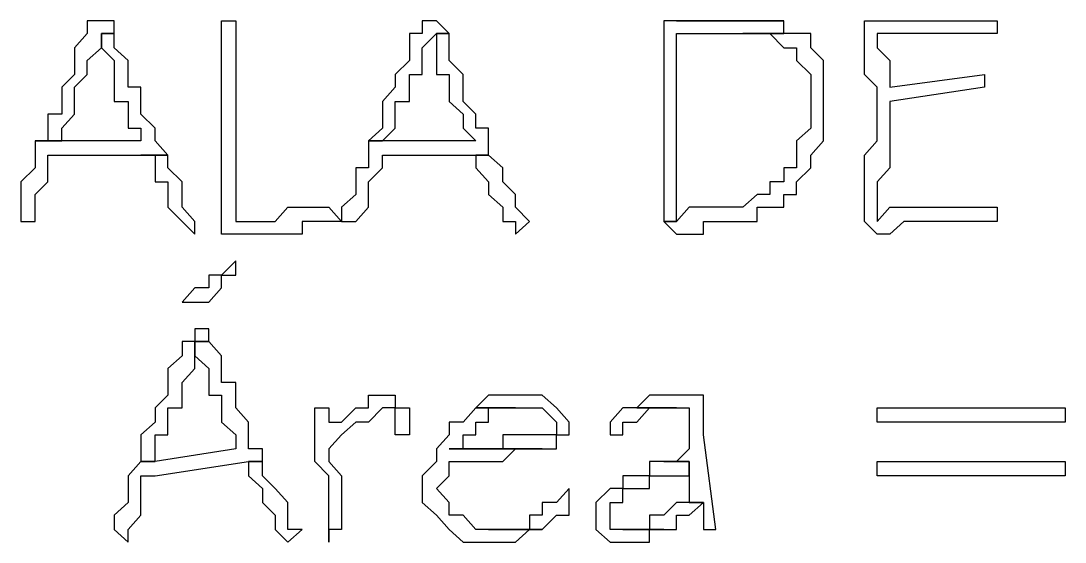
# Model space of a CAD drawing. Header units: millimetres. Extents: x -518.8 to -461.2, y 3.5 to 44.2.
# Drawn here: x -489.188 to -488.691, y 21.0714 to 21.3195 of the extents above; entities that cross this region are included whole.
import ezdxf

# ---------------------------------------------------------------- set-up
doc = ezdxf.new("R2010")
doc.units = ezdxf.units.MM
doc.header["$MEASUREMENT"] = 0
doc.layers.add('MYSOLIDS', color=7, linetype='Continuous')

msp = doc.modelspace()

# ---------------------------------------------------------------- linework, layer by layer
at = {"layer": 'MYSOLIDS'}
for points in [[(-489.14964, 21.3195), (-489.14964, 21.3195), (-489.14964, 21.3195), (-489.15641, 21.3195), (-489.15641, 21.31349), (-489.15641, 21.31349), (-489.16243, 21.30672), (-489.16243, 21.30071), (-489.16243, 21.29394), (-489.16844, 21.28793), (-489.16844, 21.28116), (-489.16844, 21.28116), (-489.16844, 21.27514), (-489.17521, 21.27514), (-489.17521, 21.26838), (-489.17521, 21.26236), (-489.18122, 21.26236), (-489.16844, 21.26236), (-489.16844, 21.26236), (-489.16844, 21.26838), (-489.16844, 21.26838), (-489.16243, 21.27514), (-489.16243, 21.28116), (-489.16243, 21.28116), (-489.16243, 21.28793), (-489.16243, 21.28793), (-489.15641, 21.29394), (-489.15641, 21.29394), (-489.15641, 21.30071), (-489.14964, 21.30672), (-489.14964, 21.31349), (-489.14363, 21.31349), (-489.14363, 21.3195), (-489.14964, 21.3195), (-489.14964, 21.3195), (-489.14964, 21.3195)], [(-489.08574, 21.22402), (-489.07972, 21.22402), (-489.07295, 21.22402), (-489.06694, 21.22402), (-489.06694, 21.22402), (-489.06092, 21.23078), (-489.06092, 21.23078), (-489.05416, 21.23078), (-489.04814, 21.23078), (-489.04137, 21.23078), (-489.04137, 21.23078), (-489.04137, 21.23078), (-489.04137, 21.23078), (-489.03536, 21.22402), (-489.03536, 21.22402), (-489.04137, 21.22402), (-489.04137, 21.22402), (-489.04814, 21.22402), (-489.05416, 21.22402), (-489.05416, 21.22402), (-489.05416, 21.218), (-489.06092, 21.218), (-489.06694, 21.218), (-489.06694, 21.218), (-489.07295, 21.218), (-489.07972, 21.218), (-489.07972, 21.218), (-489.08574, 21.218), (-489.08574, 21.218), (-489.0925, 21.218), (-489.0925, 21.218), (-489.0925, 21.22402), (-489.0925, 21.22402), (-489.0925, 21.23078), (-489.0925, 21.23078), (-489.0925, 21.2368), (-489.0925, 21.2368), (-489.0925, 21.24281), (-489.0925, 21.24958), (-489.0925, 21.24958), (-489.0925, 21.25559), (-489.0925, 21.26236), (-489.0925, 21.26838), (-489.0925, 21.26838), (-489.0925, 21.27514), (-489.0925, 21.27514), (-489.0925, 21.28116), (-489.0925, 21.28793), (-489.0925, 21.29394), (-489.0925, 21.29394), (-489.0925, 21.30071), (-489.0925, 21.30672), (-489.0925, 21.30672), (-489.0925, 21.31349), (-489.0925, 21.31349), (-489.0925, 21.3195), (-489.0925, 21.3195), (-489.08574, 21.3195), (-489.08574, 21.3195), (-489.08574, 21.3195), (-489.08574, 21.3195), (-489.08574, 21.3195), (-489.08574, 21.3195), (-489.08574, 21.31349), (-489.08574, 21.31349), (-489.08574, 21.30672), (-489.08574, 21.30071), (-489.08574, 21.29394), (-489.08574, 21.29394), (-489.08574, 21.28793), (-489.08574, 21.28116), (-489.08574, 21.27514), (-489.08574, 21.27514), (-489.08574, 21.26838), (-489.08574, 21.26838), (-489.08574, 21.26236), (-489.08574, 21.25559), (-489.08574, 21.24958), (-489.08574, 21.24958), (-489.08574, 21.24958), (-489.08574, 21.24281), (-489.08574, 21.2368), (-489.08574, 21.23078), (-489.08574, 21.23078), (-489.08574, 21.22402), (-489.08574, 21.22402), (-489.08574, 21.22402), (-489.08574, 21.22402)], [(-488.99025, 21.3195), (-488.99701, 21.3195), (-488.99701, 21.3195), (-488.99701, 21.3195), (-488.99701, 21.31349), (-489.00303, 21.31349), (-489.00303, 21.30672), (-489.00303, 21.30071), (-489.0098, 21.29394), (-489.0098, 21.28793), (-489.01581, 21.28116), (-489.01581, 21.28116), (-489.01581, 21.27514), (-489.01581, 21.27514), (-489.01581, 21.26838), (-489.02258, 21.26236), (-489.02258, 21.26236), (-489.01581, 21.26236), (-489.01581, 21.26236), (-489.0098, 21.26838), (-489.0098, 21.26838), (-489.0098, 21.27514), (-489.0098, 21.28116), (-489.00303, 21.28116), (-489.00303, 21.28793), (-489.00303, 21.28793), (-489.00303, 21.29394), (-488.99701, 21.29394), (-488.99701, 21.30071), (-488.99701, 21.30672), (-488.99025, 21.31349), (-488.98423, 21.31349), (-488.99025, 21.3195), (-488.99025, 21.3195), (-488.99025, 21.3195), (-488.99025, 21.3195)], [(-488.88198, 21.3195), (-488.88198, 21.3195), (-488.88198, 21.31349), (-488.88198, 21.31349), (-488.88198, 21.30672), (-488.88198, 21.30672), (-488.88198, 21.30071), (-488.88198, 21.29394), (-488.88198, 21.29394), (-488.88198, 21.28793), (-488.88198, 21.28116), (-488.88198, 21.27514), (-488.88198, 21.27514), (-488.88198, 21.26838), (-488.88198, 21.26236), (-488.88198, 21.25559), (-488.88198, 21.25559), (-488.88198, 21.24958), (-488.88198, 21.24281), (-488.88198, 21.2368), (-488.88198, 21.2368), (-488.88198, 21.23078), (-488.88198, 21.22402), (-488.87596, 21.22402), (-488.87596, 21.23078), (-488.87596, 21.2368), (-488.87596, 21.24281), (-488.87596, 21.24281), (-488.87596, 21.24958), (-488.87596, 21.24958), (-488.87596, 21.25559), (-488.87596, 21.26236), (-488.87596, 21.26236), (-488.87596, 21.26838), (-488.87596, 21.27514), (-488.87596, 21.28116), (-488.87596, 21.28116), (-488.87596, 21.28793), (-488.87596, 21.29394), (-488.87596, 21.29394), (-488.87596, 21.30071), (-488.87596, 21.30672), (-488.87596, 21.31349), (-488.87596, 21.31349), (-488.86995, 21.31349), (-488.86995, 21.31349), (-488.86318, 21.31349), (-488.85716, 21.31349), (-488.85716, 21.31349), (-488.8504, 21.31349), (-488.84438, 21.31349), (-488.82483, 21.31349), (-488.82483, 21.3195), (-488.87596, 21.3195), (-488.88198, 21.3195), (-488.88198, 21.3195), (-488.88198, 21.3195)], [(-488.84438, 21.3195), (-488.8504, 21.3195), (-488.85716, 21.3195), (-488.85716, 21.3195), (-488.85716, 21.3195), (-488.86318, 21.3195), (-488.86995, 21.3195), (-488.86995, 21.3195), (-488.87596, 21.3195), (-488.82483, 21.3195), (-488.8316, 21.3195), (-488.83761, 21.3195), (-488.83761, 21.3195), (-488.84438, 21.3195), (-488.84438, 21.3195)], [(-488.77446, 21.28793), (-488.72934, 21.29394), (-488.72934, 21.29394), (-488.72934, 21.29394), (-488.72934, 21.29394), (-488.72934, 21.28793), (-488.72934, 21.28793), (-488.72934, 21.28793), (-488.72934, 21.28793), (-488.72934, 21.28793), (-488.72934, 21.28793), (-488.77446, 21.28116), (-488.77446, 21.28116), (-488.77446, 21.28116), (-488.77446, 21.27514), (-488.77446, 21.27514), (-488.77446, 21.27514), (-488.77446, 21.26838), (-488.77446, 21.26236), (-488.77446, 21.25559), (-488.77446, 21.25559), (-488.77446, 21.24958), (-488.77446, 21.24958), (-488.78047, 21.24281), (-488.78047, 21.2368), (-488.78047, 21.23078), (-488.78047, 21.23078), (-488.78047, 21.22402), (-488.77446, 21.23078), (-488.76769, 21.23078), (-488.76167, 21.23078), (-488.76167, 21.23078), (-488.75491, 21.23078), (-488.74889, 21.23078), (-488.74889, 21.23078), (-488.74213, 21.23078), (-488.73611, 21.23078), (-488.73611, 21.23078), (-488.72934, 21.23078), (-488.72934, 21.23078), (-488.72333, 21.23078), (-488.72333, 21.23078), (-488.72333, 21.22402), (-488.72333, 21.22402), (-488.72333, 21.22402), (-488.72934, 21.22402), (-488.73611, 21.22402), (-488.74213, 21.22402), (-488.74213, 21.22402), (-488.74889, 21.22402), (-488.74889, 21.22402), (-488.75491, 21.22402), (-488.76167, 21.22402), (-488.76167, 21.22402), (-488.76769, 21.22402), (-488.77446, 21.218), (-488.77446, 21.218), (-488.78047, 21.218), (-488.78047, 21.218), (-488.78649, 21.22402), (-488.78649, 21.22402), (-488.78649, 21.22402), (-488.78649, 21.22402), (-488.78649, 21.23078), (-488.78649, 21.23078), (-488.78649, 21.2368), (-488.78649, 21.24281), (-488.78649, 21.24281), (-488.78649, 21.24958), (-488.78649, 21.25559), (-488.78047, 21.26236), (-488.78047, 21.26236), (-488.78047, 21.26838), (-488.78047, 21.27514), (-488.78047, 21.27514), (-488.78047, 21.28116), (-488.78047, 21.28793), (-488.78047, 21.28793), (-488.78649, 21.29394), (-488.78649, 21.30071), (-488.78649, 21.30672), (-488.78649, 21.30672), (-488.78649, 21.31349), (-488.78649, 21.31349), (-488.78649, 21.31349), (-488.78649, 21.3195), (-488.78649, 21.3195), (-488.78047, 21.3195), (-488.78047, 21.3195), (-488.77446, 21.3195), (-488.76769, 21.3195), (-488.76769, 21.3195), (-488.76769, 21.3195), (-488.76167, 21.3195), (-488.75491, 21.3195), (-488.75491, 21.3195), (-488.74889, 21.3195), (-488.74213, 21.3195), (-488.73611, 21.3195), (-488.73611, 21.3195), (-488.72934, 21.3195), (-488.72934, 21.3195), (-488.72934, 21.3195), (-488.72333, 21.3195), (-488.72333, 21.3195), (-488.72333, 21.3195), (-488.72333, 21.3195), (-488.72333, 21.3195), (-488.72333, 21.31349), (-488.72934, 21.31349), (-488.72934, 21.31349), (-488.73611, 21.31349), (-488.74213, 21.31349), (-488.74889, 21.31349), (-488.75491, 21.31349), (-488.76167, 21.31349), (-488.76769, 21.31349), (-488.76769, 21.31349), (-488.77446, 21.31349), (-488.78047, 21.31349), (-488.78047, 21.30672), (-488.77446, 21.30071), (-488.77446, 21.30071), (-488.77446, 21.29394), (-488.77446, 21.29394), (-488.77446, 21.28793), (-488.77446, 21.28793), (-488.77446, 21.28793), (-488.77446, 21.28793)], [(-489.14363, 21.31349), (-489.14964, 21.31349), (-489.14964, 21.30672), (-489.14964, 21.30672), (-489.14363, 21.30071), (-489.14363, 21.29394), (-489.14363, 21.29394), (-489.14363, 21.28793), (-489.14363, 21.28116), (-489.13686, 21.28116), (-489.13686, 21.27514), (-489.13686, 21.26838), (-489.13085, 21.26838), (-489.13085, 21.26236), (-489.16844, 21.26236), (-489.18122, 21.26236), (-489.18122, 21.25559), (-489.18122, 21.24958), (-489.18122, 21.24958), (-489.18799, 21.24281), (-489.18799, 21.24281), (-489.18799, 21.2368), (-489.18799, 21.23078), (-489.18799, 21.22402), (-489.18799, 21.22402), (-489.18799, 21.22402), (-489.18799, 21.22402), (-489.18799, 21.22402), (-489.18122, 21.22402), (-489.18122, 21.23078), (-489.18122, 21.2368), (-489.18122, 21.2368), (-489.17521, 21.24281), (-489.17521, 21.24281), (-489.17521, 21.24958), (-489.17521, 21.25559), (-489.13085, 21.25559), (-489.11807, 21.25559), (-489.12408, 21.26236), (-489.12408, 21.26838), (-489.12408, 21.26838), (-489.13085, 21.27514), (-489.13085, 21.27514), (-489.13085, 21.28116), (-489.13085, 21.28793), (-489.13686, 21.28793), (-489.13686, 21.29394), (-489.13686, 21.29394), (-489.13686, 21.30071), (-489.13686, 21.30071), (-489.14363, 21.30672), (-489.14363, 21.30672), (-489.14363, 21.31349), (-489.14363, 21.31349)], [(-488.98423, 21.31349), (-488.99025, 21.31349), (-488.99025, 21.30672), (-488.99025, 21.30672), (-488.99025, 21.30071), (-488.99025, 21.29394), (-488.98423, 21.29394), (-488.98423, 21.28793), (-488.98423, 21.28116), (-488.98423, 21.28116), (-488.97746, 21.27514), (-488.97746, 21.26838), (-488.97746, 21.26838), (-488.97145, 21.26236), (-489.01581, 21.26236), (-489.02258, 21.26236), (-489.02258, 21.25559), (-489.02258, 21.24958), (-489.02859, 21.24958), (-489.02859, 21.24281), (-489.02859, 21.24281), (-489.02859, 21.2368), (-489.03536, 21.23078), (-489.03536, 21.22402), (-489.03536, 21.22402), (-489.03536, 21.22402), (-489.02859, 21.22402), (-489.02859, 21.22402), (-489.02859, 21.22402), (-489.02258, 21.23078), (-489.02258, 21.2368), (-489.02258, 21.2368), (-489.02258, 21.24281), (-489.02258, 21.24281), (-489.01581, 21.24958), (-489.01581, 21.25559), (-488.97145, 21.25559), (-488.96543, 21.25559), (-488.96543, 21.26236), (-488.96543, 21.26838), (-488.97145, 21.26838), (-488.97145, 21.27514), (-488.97145, 21.27514), (-488.97746, 21.28116), (-488.97746, 21.28793), (-488.97746, 21.28793), (-488.97746, 21.29394), (-488.97746, 21.29394), (-488.98423, 21.30071), (-488.98423, 21.30071), (-488.98423, 21.30672), (-488.98423, 21.30672), (-488.98423, 21.31349), (-488.98423, 21.31349)], [(-488.82483, 21.31349), (-488.84438, 21.31349), (-488.84438, 21.31349), (-488.83761, 21.31349), (-488.83761, 21.31349), (-488.8316, 21.31349), (-488.82483, 21.30672), (-488.82483, 21.30672), (-488.81882, 21.30672), (-488.81882, 21.30672), (-488.81882, 21.30071), (-488.81882, 21.30071), (-488.81205, 21.29394), (-488.81205, 21.28793), (-488.81205, 21.28793), (-488.81205, 21.28116), (-488.81205, 21.27514), (-488.81205, 21.26838), (-488.81205, 21.26838), (-488.81882, 21.26236), (-488.81882, 21.25559), (-488.81882, 21.25559), (-488.81882, 21.24958), (-488.82483, 21.24958), (-488.82483, 21.24281), (-488.8316, 21.24281), (-488.8316, 21.2368), (-488.83761, 21.2368), (-488.83761, 21.2368), (-488.84438, 21.23078), (-488.8504, 21.23078), (-488.8504, 21.23078), (-488.85716, 21.23078), (-488.85716, 21.23078), (-488.86318, 21.23078), (-488.86995, 21.23078), (-488.86995, 21.23078), (-488.87596, 21.22402), (-488.88198, 21.22402), (-488.88198, 21.22402), (-488.88198, 21.22402), (-488.88198, 21.22402), (-488.87596, 21.218), (-488.87596, 21.218), (-488.86995, 21.218), (-488.86318, 21.218), (-488.86318, 21.22402), (-488.85716, 21.22402), (-488.8504, 21.22402), (-488.8504, 21.22402), (-488.84438, 21.22402), (-488.83761, 21.22402), (-488.83761, 21.23078), (-488.8316, 21.23078), (-488.8316, 21.23078), (-488.82483, 21.23078), (-488.82483, 21.2368), (-488.81882, 21.2368), (-488.81882, 21.24281), (-488.81205, 21.24958), (-488.81205, 21.24958), (-488.81205, 21.25559), (-488.81205, 21.25559), (-488.80604, 21.26236), (-488.80604, 21.26838), (-488.80604, 21.26838), (-488.80604, 21.27514), (-488.80604, 21.28116), (-488.80604, 21.28116), (-488.80604, 21.28793), (-488.80604, 21.29394), (-488.80604, 21.29394), (-488.80604, 21.30071), (-488.81205, 21.30672), (-488.81205, 21.30672), (-488.81205, 21.31349), (-488.81882, 21.31349), (-488.81882, 21.31349), (-488.82483, 21.31349), (-488.82483, 21.31349)], [(-489.11807, 21.25559), (-489.13085, 21.25559), (-489.12408, 21.25559), (-489.12408, 21.24958), (-489.12408, 21.24281), (-489.11807, 21.24281), (-489.11807, 21.2368), (-489.11807, 21.23078), (-489.1113, 21.22402), (-489.1113, 21.22402), (-489.1113, 21.22402), (-489.10528, 21.218), (-489.10528, 21.22402), (-489.10528, 21.22402), (-489.10528, 21.22402), (-489.1113, 21.23078), (-489.1113, 21.2368), (-489.1113, 21.24281), (-489.11807, 21.24958), (-489.11807, 21.24958), (-489.11807, 21.25559), (-489.11807, 21.25559)], [(-488.96543, 21.25559), (-488.97145, 21.25559), (-488.97145, 21.25559), (-488.97145, 21.24958), (-488.96543, 21.24281), (-488.96543, 21.24281), (-488.96543, 21.2368), (-488.95867, 21.23078), (-488.95867, 21.22402), (-488.95265, 21.22402), (-488.95265, 21.22402), (-488.95265, 21.218), (-488.94589, 21.22402), (-488.94589, 21.22402), (-488.94589, 21.22402), (-488.95265, 21.23078), (-488.95265, 21.2368), (-488.95867, 21.24281), (-488.95867, 21.24958), (-488.95867, 21.24958), (-488.96543, 21.25559), (-488.96543, 21.25559)], [(-489.08574, 21.20522), (-489.08574, 21.20522), (-489.0925, 21.19845), (-489.0925, 21.19845), (-489.09852, 21.19845), (-489.09852, 21.19244), (-489.10528, 21.19244), (-489.10528, 21.19244), (-489.1113, 21.18567), (-489.1113, 21.18567), (-489.1113, 21.18567), (-489.1113, 21.18567), (-489.10528, 21.18567), (-489.10528, 21.18567), (-489.10528, 21.18567), (-489.09852, 21.18567), (-489.0925, 21.19244), (-489.0925, 21.19244), (-489.0925, 21.19845), (-489.08574, 21.19845), (-489.08574, 21.19845), (-489.08574, 21.20522), (-489.08574, 21.20522), (-489.08574, 21.20522), (-489.08574, 21.20522)], [(-489.10528, 21.17289), (-489.10528, 21.17289), (-489.10528, 21.17289), (-489.10528, 21.17289), (-489.10528, 21.16687), (-489.1113, 21.16687), (-489.1113, 21.16011), (-489.11807, 21.15409), (-489.11807, 21.14732), (-489.11807, 21.14131), (-489.12408, 21.13529), (-489.12408, 21.12853), (-489.12408, 21.12853), (-489.12408, 21.12853), (-489.13085, 21.12251), (-489.13085, 21.11574), (-489.13085, 21.10973), (-489.12408, 21.10973), (-489.12408, 21.11574), (-489.12408, 21.12251), (-489.11807, 21.12251), (-489.11807, 21.12853), (-489.11807, 21.13529), (-489.11807, 21.13529), (-489.1113, 21.13529), (-489.1113, 21.14131), (-489.1113, 21.14732), (-489.1113, 21.14732), (-489.10528, 21.15409), (-489.10528, 21.16011), (-489.10528, 21.16687), (-489.09852, 21.16687), (-489.09852, 21.16687), (-489.09852, 21.17289), (-489.10528, 21.17289), (-489.10528, 21.17289)], [(-489.09852, 21.16687), (-489.10528, 21.16687), (-489.10528, 21.16011), (-489.09852, 21.15409), (-489.09852, 21.15409), (-489.09852, 21.14732), (-489.09852, 21.14131), (-489.0925, 21.14131), (-489.0925, 21.13529), (-489.0925, 21.13529), (-489.0925, 21.12853), (-489.08574, 21.12251), (-489.08574, 21.12251), (-489.08574, 21.11574), (-489.12408, 21.10973), (-489.13085, 21.10973), (-489.13085, 21.10973), (-489.13686, 21.10296), (-489.13686, 21.09695), (-489.13686, 21.09695), (-489.13686, 21.09695), (-489.13686, 21.09018), (-489.14363, 21.08417), (-489.14363, 21.0774), (-489.14363, 21.0774), (-489.14363, 21.0774), (-489.13686, 21.07138), (-489.13686, 21.07138), (-489.13686, 21.0774), (-489.13686, 21.0774), (-489.13085, 21.08417), (-489.13085, 21.09018), (-489.13085, 21.09018), (-489.13085, 21.09695), (-489.13085, 21.10296), (-489.12408, 21.10296), (-489.07972, 21.10973), (-489.07295, 21.10973), (-489.07295, 21.11574), (-489.07972, 21.11574), (-489.07972, 21.12251), (-489.07972, 21.12853), (-489.07972, 21.12853), (-489.08574, 21.13529), (-489.08574, 21.13529), (-489.08574, 21.14131), (-489.08574, 21.14732), (-489.0925, 21.14732), (-489.0925, 21.15409), (-489.0925, 21.15409), (-489.0925, 21.15409), (-489.0925, 21.16011), (-489.09852, 21.16687), (-489.09852, 21.16687)], [(-489.04137, 21.12853), (-489.03536, 21.12853), (-489.02859, 21.13529), (-489.02859, 21.13529), (-489.02258, 21.13529), (-489.02258, 21.14131), (-489.01581, 21.14131), (-489.01581, 21.14131), (-489.0098, 21.14131), (-489.0098, 21.13529), (-489.00303, 21.13529), (-489.00303, 21.12853), (-489.00303, 21.12853), (-489.00303, 21.12251), (-489.00303, 21.12251), (-489.0098, 21.12251), (-489.0098, 21.12251), (-489.0098, 21.12251), (-489.0098, 21.12251), (-489.0098, 21.12251), (-489.0098, 21.12251), (-489.0098, 21.12853), (-489.0098, 21.12853), (-489.0098, 21.12853), (-489.0098, 21.12853), (-489.0098, 21.13529), (-489.0098, 21.13529), (-489.01581, 21.13529), (-489.01581, 21.13529), (-489.01581, 21.13529), (-489.02258, 21.12853), (-489.02258, 21.12853), (-489.02859, 21.12853), (-489.02859, 21.12853), (-489.03536, 21.12251), (-489.04137, 21.11574), (-489.04137, 21.11574), (-489.04137, 21.11574), (-489.04137, 21.10973), (-489.03536, 21.10296), (-489.03536, 21.10296), (-489.03536, 21.09695), (-489.03536, 21.09018), (-489.03536, 21.09018), (-489.03536, 21.08417), (-489.03536, 21.08417), (-489.03536, 21.08417), (-489.03536, 21.0774), (-489.04137, 21.0774), (-489.04137, 21.07138), (-489.04137, 21.07138), (-489.04137, 21.07138), (-489.04137, 21.07138), (-489.04137, 21.0774), (-489.04137, 21.0774), (-489.04137, 21.09018), (-489.04137, 21.09018), (-489.04137, 21.09695), (-489.04137, 21.10296), (-489.04814, 21.10973), (-489.04814, 21.10973), (-489.04814, 21.11574), (-489.04814, 21.12251), (-489.04814, 21.12251), (-489.04814, 21.12853), (-489.04814, 21.13529), (-489.04814, 21.13529), (-489.04814, 21.13529), (-489.04814, 21.13529), (-489.04137, 21.13529), (-489.04137, 21.13529), (-489.04137, 21.13529), (-489.04137, 21.12853), (-489.04137, 21.12853), (-489.04137, 21.12853), (-489.04137, 21.12853), (-489.04137, 21.12853), (-489.04137, 21.12853), (-489.04137, 21.12853)], [(-488.95265, 21.14131), (-488.95265, 21.14131), (-488.95867, 21.14131), (-488.95867, 21.14131), (-488.96543, 21.14131), (-488.96543, 21.14131), (-488.97145, 21.13529), (-488.95265, 21.13529), (-488.94589, 21.13529), (-488.94589, 21.13529), (-488.93987, 21.13529), (-488.9331, 21.12853), (-488.9331, 21.12853), (-488.9331, 21.12853), (-488.9331, 21.12251), (-488.93987, 21.12251), (-488.94589, 21.12251), (-488.94589, 21.12251), (-488.95265, 21.12251), (-488.95867, 21.12251), (-488.95867, 21.11574), (-488.96543, 21.11574), (-488.97145, 21.11574), (-488.97746, 21.11574), (-488.98423, 21.11574), (-488.93987, 21.11574), (-488.93987, 21.11574), (-488.9331, 21.11574), (-488.9331, 21.12251), (-488.92709, 21.12251), (-488.92709, 21.12853), (-488.92709, 21.12853), (-488.9331, 21.13529), (-488.9331, 21.13529), (-488.93987, 21.14131), (-488.93987, 21.14131), (-488.94589, 21.14131), (-488.95265, 21.14131), (-488.95265, 21.14131)], [(-488.87596, 21.14131), (-488.87596, 21.14131), (-488.88198, 21.14131), (-488.88874, 21.14131), (-488.88874, 21.14131), (-488.89476, 21.13529), (-488.89476, 21.13529), (-488.87596, 21.13529), (-488.86995, 21.13529), (-488.86995, 21.12853), (-488.86995, 21.12853), (-488.86995, 21.12853), (-488.86995, 21.12251), (-488.86995, 21.11574), (-488.86995, 21.11574), (-488.87596, 21.10973), (-488.88198, 21.10973), (-488.86995, 21.10973), (-488.86995, 21.09695), (-488.86995, 21.09695), (-488.86995, 21.09018), (-488.86318, 21.09018), (-488.86318, 21.0774), (-488.86318, 21.0774), (-488.86318, 21.0774), (-488.86318, 21.0774), (-488.85716, 21.0774), (-488.86318, 21.12251), (-488.86318, 21.12251), (-488.86318, 21.12853), (-488.86318, 21.13529), (-488.86318, 21.13529), (-488.86318, 21.14131), (-488.86995, 21.14131), (-488.87596, 21.14131), (-488.87596, 21.14131)], [(-488.97145, 21.13529), (-488.97145, 21.13529), (-488.97746, 21.12853), (-488.98423, 21.12853), (-488.98423, 21.12251), (-488.98423, 21.12251), (-488.99025, 21.11574), (-488.99025, 21.10973), (-488.99025, 21.10973), (-488.99025, 21.10973), (-488.99701, 21.10296), (-488.99701, 21.09695), (-488.99701, 21.09695), (-488.99701, 21.09018), (-488.99025, 21.08417), (-488.99025, 21.08417), (-488.98423, 21.0774), (-488.98423, 21.0774), (-488.98423, 21.0774), (-488.97746, 21.07138), (-488.97746, 21.07138), (-488.97145, 21.07138), (-488.96543, 21.07138), (-488.96543, 21.07138), (-488.95867, 21.07138), (-488.95265, 21.07138), (-488.95265, 21.07138), (-488.94589, 21.0774), (-488.94589, 21.0774), (-488.93987, 21.0774), (-488.96543, 21.0774), (-488.97145, 21.0774), (-488.97145, 21.0774), (-488.97746, 21.08417), (-488.98423, 21.08417), (-488.98423, 21.08417), (-488.98423, 21.09018), (-488.99025, 21.09695), (-488.99025, 21.09695), (-488.99025, 21.09695), (-488.98423, 21.10296), (-488.98423, 21.10296), (-488.98423, 21.10973), (-488.98423, 21.10973), (-488.97746, 21.10973), (-488.97145, 21.10973), (-488.96543, 21.10973), (-488.95867, 21.10973), (-488.95265, 21.11574), (-488.95265, 21.11574), (-488.94589, 21.11574), (-488.94589, 21.11574), (-488.93987, 21.11574), (-488.98423, 21.11574), (-488.97746, 21.11574), (-488.97746, 21.12251), (-488.97145, 21.12251), (-488.97145, 21.12853), (-488.96543, 21.12853), (-488.96543, 21.13529), (-488.95867, 21.13529), (-488.95265, 21.13529), (-488.95265, 21.13529), (-488.97145, 21.13529), (-488.97145, 21.13529)], [(-488.89476, 21.13529), (-488.90152, 21.13529), (-488.90152, 21.13529), (-488.90754, 21.12853), (-488.90754, 21.12853), (-488.90754, 21.12251), (-488.90152, 21.12251), (-488.90152, 21.12251), (-488.90152, 21.12853), (-488.89476, 21.12853), (-488.89476, 21.12853), (-488.89476, 21.12853), (-488.88874, 21.13529), (-488.88198, 21.13529), (-488.88198, 21.13529), (-488.87596, 21.13529), (-488.89476, 21.13529), (-488.89476, 21.13529)], [(-488.69777, 21.12853), (-488.77446, 21.12853), (-488.78047, 21.12853), (-488.78047, 21.12853), (-488.78047, 21.12853), (-488.78047, 21.12853), (-488.78047, 21.13529), (-488.78047, 21.13529), (-488.77446, 21.13529), (-488.77446, 21.13529), (-488.69777, 21.13529), (-488.691, 21.13529), (-488.691, 21.13529), (-488.691, 21.12853), (-488.691, 21.12853), (-488.691, 21.12853), (-488.691, 21.12853), (-488.69777, 21.12853), (-488.69777, 21.12853), (-488.69777, 21.12853), (-488.69777, 21.12853), (-488.69777, 21.12853)], [(-489.07295, 21.10973), (-489.07972, 21.10973), (-489.07972, 21.10973), (-489.07972, 21.10296), (-489.07295, 21.09695), (-489.07295, 21.09018), (-489.07295, 21.09018), (-489.06694, 21.08417), (-489.06694, 21.0774), (-489.06694, 21.0774), (-489.06092, 21.07138), (-489.06092, 21.07138), (-489.06092, 21.07138), (-489.05416, 21.0774), (-489.06092, 21.0774), (-489.06092, 21.08417), (-489.06092, 21.09018), (-489.06694, 21.09695), (-489.06694, 21.09695), (-489.07295, 21.10296), (-489.07295, 21.10973), (-489.07295, 21.10973)], [(-488.88198, 21.10973), (-488.88874, 21.10973), (-488.88874, 21.10296), (-488.89476, 21.10296), (-488.90152, 21.10296), (-488.90152, 21.10296), (-488.90152, 21.09695), (-488.90754, 21.09695), (-488.90754, 21.09695), (-488.91431, 21.09018), (-488.91431, 21.09018), (-488.91431, 21.08417), (-488.91431, 21.08417), (-488.91431, 21.0774), (-488.91431, 21.0774), (-488.90754, 21.07138), (-488.90754, 21.07138), (-488.90152, 21.07138), (-488.89476, 21.07138), (-488.88874, 21.07138), (-488.88874, 21.0774), (-488.88198, 21.0774), (-488.88198, 21.0774), (-488.90152, 21.0774), (-488.90152, 21.0774), (-488.90754, 21.0774), (-488.90754, 21.08417), (-488.90754, 21.08417), (-488.90754, 21.08417), (-488.90754, 21.09018), (-488.90152, 21.09018), (-488.90152, 21.09695), (-488.89476, 21.09695), (-488.89476, 21.09695), (-488.88874, 21.09695), (-488.88874, 21.10296), (-488.88198, 21.10296), (-488.87596, 21.10296), (-488.86995, 21.10296), (-488.86995, 21.10973), (-488.88198, 21.10973), (-488.88198, 21.10973)], [(-488.69777, 21.10296), (-488.77446, 21.10296), (-488.78047, 21.10296), (-488.78047, 21.10296), (-488.78047, 21.10973), (-488.78047, 21.10973), (-488.78047, 21.10973), (-488.78047, 21.10973), (-488.77446, 21.10973), (-488.77446, 21.10973), (-488.69777, 21.10973), (-488.691, 21.10973), (-488.691, 21.10973), (-488.691, 21.10973), (-488.691, 21.10973), (-488.691, 21.10296), (-488.691, 21.10296), (-488.69777, 21.10296), (-488.69777, 21.10296), (-488.69777, 21.10296), (-488.69777, 21.10296), (-488.69777, 21.10296)], [(-488.92709, 21.09695), (-488.92709, 21.09695), (-488.9331, 21.09018), (-488.9331, 21.09018), (-488.9331, 21.09018), (-488.93987, 21.09018), (-488.93987, 21.08417), (-488.94589, 21.08417), (-488.94589, 21.0774), (-488.95265, 21.0774), (-488.95867, 21.0774), (-488.95867, 21.0774), (-488.96543, 21.0774), (-488.93987, 21.0774), (-488.93987, 21.0774), (-488.9331, 21.08417), (-488.92709, 21.08417), (-488.92709, 21.08417), (-488.92709, 21.09018), (-488.92709, 21.09018), (-488.92709, 21.09695), (-488.92709, 21.09695), (-488.92709, 21.09695)], [(-488.86995, 21.09018), (-488.87596, 21.09018), (-488.88198, 21.08417), (-488.88198, 21.08417), (-488.88874, 21.08417), (-488.88874, 21.0774), (-488.89476, 21.0774), (-488.90152, 21.0774), (-488.88198, 21.0774), (-488.87596, 21.0774), (-488.87596, 21.08417), (-488.86995, 21.08417), (-488.86318, 21.09018), (-488.86995, 21.09018), (-488.86995, 21.09018)]]:
    msp.add_lwpolyline(points, dxfattribs=at)

doc.saveas('drawing.dxf')
